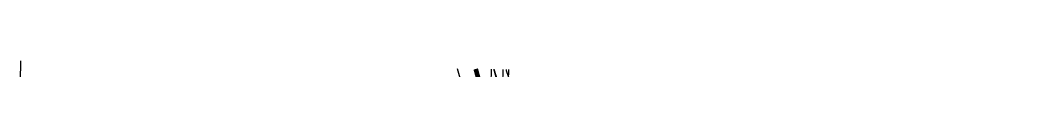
# Model space of a CAD drawing. Extents: x 406232 to 435383, y 6039561 to 6052989.
# Drawn here: x 421522 to 423242, y 6048985 to 6049001 of the extents above; entities that cross this region are included whole.
import ezdxf

# ---------------------------------------------------------------- set-up
doc = ezdxf.new("R2010")
doc.units = 0
doc.header["$LTSCALE"] = 5
doc.linetypes.add('foc-QUARTERLINE', pattern=[33, 25, -3, 2, -3])
doc.linetypes.add('foc-UNSURVEYED', pattern=[12.5, 10, -2.5])
for name, color, linetype in [('AS-ROADS', 254, 'Continuous'), ('F-RW', 190, 'Continuous'), ('L-SECQ', 8, 'foc-QUARTERLINE'), ('L-TITLEDB', 4, 'Continuous'), ('L-USEC', 7, 'foc-UNSURVEYED')]:
    doc.layers.add(name, color=color, linetype=linetype)

msp = doc.modelspace()

# ---------------------------------------------------------------- linework, layer by layer
at = {"layer": 'AS-ROADS', "const_width": 7.996, "flags": 128}
msp.add_lwpolyline([(422304.624, 6048970.763), (422300.233, 6048986.688)], dxfattribs=at)
at = {"layer": 'F-RW'}
msp.add_lwpolyline([(422352.121, 6048985.705), (422352.509, 6048984.292), (422362.304, 6048954.909), (422379.286, 6048911.848), (422380.292, 6048909.297), (422361.528, 6048909.448), (422358.708, 6048909.471), (422357.702, 6048912.023), (422348.291, 6048935.357), (422343.247, 6048949.03), (422338.263, 6048963.447), (422333.44, 6048978.151), (422332.588, 6048981.251), (422331.26, 6048986.081)], dxfattribs=at)
at = {"layer": 'L-SECQ', "flags": 128}
msp.add_lwpolyline([(421521.801, 6048930.697), (421523.008, 6049000.654)], dxfattribs=at)
at = {"layer": 'L-TITLEDB', "flags": 128}
for points in [[(422268.419, 6048987.261, 0.35895427), (423085.368, 6048408.94, 0.054122), (423240.832, 6048437.451, 0.054122)], [(422331.096, 6048986.131, 0.35215985), (423080.98, 6048468.752, 0.06123418), (423241.899, 6048500.628, 0.06123418)]]:
    msp.add_lwpolyline(points, format="xyb", dxfattribs=at)
at = {"layer": 'L-USEC'}
for p, q in [((422326.384, 6048986.169), (422324.678, 6048886.229)), ((422346.489, 6048985.806), (422344.782, 6048885.886)), ((422354.835, 6048885.685), (422356.541, 6048985.625))]:
    msp.add_line(p, q, dxfattribs=at)

doc.saveas('drawing.dxf')
